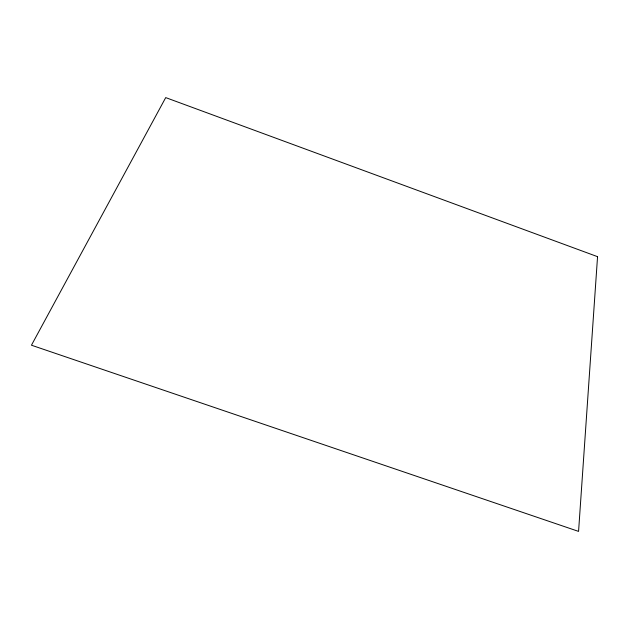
<?xml version="1.0" encoding="UTF-8"?>
<svg xmlns="http://www.w3.org/2000/svg" width="629" height="629" viewBox="0 0 629 629"><rect width="100%" height="100%" fill="white"/><g stroke="black" fill="none" stroke-linecap="round" stroke-linejoin="round"><path stroke-width="0.94" d="M597.55 256.671L578.57 531.395L31.45 345.211L165.718 97.605L597.55 256.671"/></g></svg>
